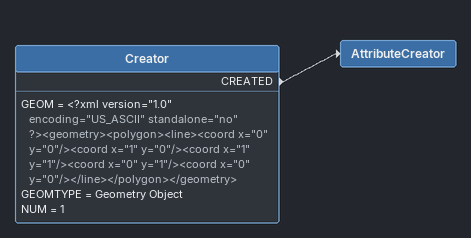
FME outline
Creator
    GEOM = <?xml version="1.0" encoding="US_ASCII" standalone="no" ?><geometry><polygon><line><coord x="0" y="0"/><coord x="1" y="0"/><coord x="1" y="1"/><coord x="0" y="1"/><coord x="0" y="0"/></line></polygon></geometry>
    GEOMTYPE = Geometry Object
    NUM = 1
    CREATED -> AttributeCreator
AttributeCreator
